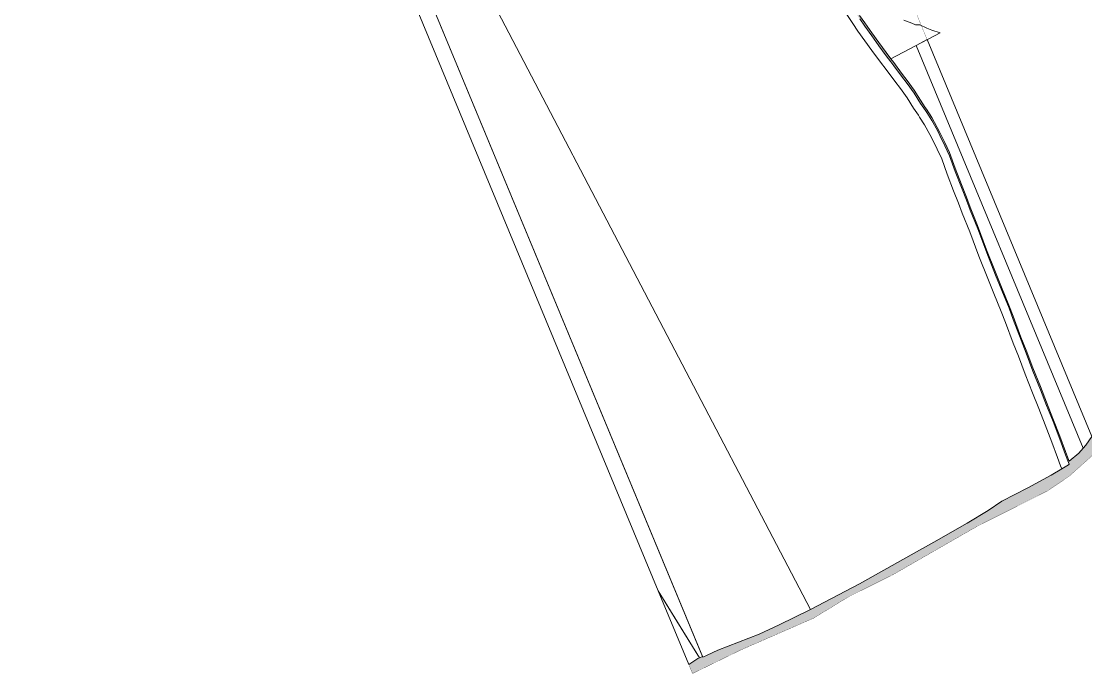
# Model space of a CAD drawing. Header units: inches. Extents: x 771030 to 779059, y 9207074 to 9211416.
# Drawn here: x 777377 to 778259, y 9208057 to 9208598 of the extents above; entities that cross this region are included whole.
import ezdxf

# ---------------------------------------------------------------- set-up
doc = ezdxf.new("R2010")
doc.units = ezdxf.units.IN
doc.header["$MEASUREMENT"] = 0
doc.layers.add('ADQUIRIDOS', color=7, linetype='Continuous', lineweight=9, true_color=0xc5c0fa)
doc.layers.add('POR ADQUIRIR', color=7, linetype='Continuous')

msp = doc.modelspace()

# ---------------------------------------------------------------- hatches: boundary and pattern name
at = {"layer": 'POR ADQUIRIR'}
h = msp.add_hatch(color=2, dxfattribs=at)
h.dxf.hatch_style = 1
h.paths.add_polyline_path([(778226.82, 9208208.5), (778244.84, 9208220.61), (778266.89, 9208240.35), (778267.48, 9208245.02), (778263.9, 9208253.65), (778258.77, 9208246.7), (778256.59, 9208244.16), (778256.59, 9208244.16), (778253.04, 9208240.05), (778245.01, 9208233.36), (778244.41, 9208234.76), (778242, 9208241.32), (778237.25, 9208254.15), (778231.65, 9208268.71), (778226.3, 9208282.17), (778221.22, 9208295.08), (778214.95, 9208310.64), (778209.43, 9208325.38), (778205.16, 9208336.15), (778198.68, 9208353.36), (778195.18, 9208362.67), (778189.09, 9208377.46), (778184.12, 9208390.02), (778176.73, 9208408.46), (778169.21, 9208428.5), (778163, 9208443.88), (778160, 9208452.21), (778155.78, 9208462.66), (778150.59, 9208476.13), (778145.95, 9208489.04), (778142.07, 9208497.4), (778137.99, 9208505.75), (778135.85, 9208509.89), (778131.27, 9208518.23), (778127.01, 9208524.96), (778125.95, 9208526.51), (778121.99, 9208532.36), (778116.58, 9208540.9), (778110.8, 9208548.84), (778106.15, 9208555), (778099.81, 9208563.58), (778097.31, 9208566.85), (778097.33, 9208566.86), (778093.47, 9208571.88), (778087.39, 9208580.25), (778081.6, 9208588.32), (778075.79, 9208596.48), (778071.52, 9208602.53), (778066.23, 9208610.65), (778061.13, 9208618.81), (778057.52, 9208625.33), (778053.86, 9208632.11), (778049.1, 9208640.82), (778044.28, 9208649.6), (778039.56, 9208658.53), (778034.84, 9208667.1), (778030, 9208676), (778025.24, 9208684.8), (778020.48, 9208693.58), (778020.48, 9208693.58), (777991.11, 9208749.07), (777989.5, 9208748.5), (777996.75, 9208734.8), (778001.42, 9208726.21), (778006.22, 9208717.37), (778010.95, 9208708.69), (778015.68, 9208699.78), (778020.52, 9208690.99), (778025.3, 9208682.17), (778030.06, 9208673.37), (778034.9, 9208664.47), (778039.62, 9208655.9), (778044.35, 9208646.96), (778049.16, 9208638.18), (778053.92, 9208629.48), (778057.58, 9208622.7), (778061.2, 9208616.18), (778066.29, 9208608.01), (778071.58, 9208599.9), (778075.85, 9208593.84), (778081.66, 9208585.69), (778087.46, 9208577.62), (778093.54, 9208569.25), (778097.4, 9208564.23), (778099.9, 9208560.97), (778106.23, 9208552.38), (778110.88, 9208546.22), (778116.67, 9208538.28), (778122.07, 9208529.74), (778126.04, 9208523.89), (778127.1, 9208522.34), (778131.35, 9208515.61), (778135.93, 9208507.28), (778138.08, 9208503.13), (778142.16, 9208494.78), (778146.04, 9208486.42), (778150.67, 9208473.51), (778155.87, 9208460.04), (778160.09, 9208449.59), (778163.09, 9208441.26), (778169.3, 9208425.88), (778176.81, 9208405.84), (778184.2, 9208387.4), (778189.18, 9208374.84), (778195.27, 9208360.05), (778198.77, 9208350.74), (778205.25, 9208333.53), (778209.52, 9208322.76), (778215.04, 9208308.03), (778221.31, 9208292.46), (778226.39, 9208279.55), (778231.74, 9208266.09), (778237.34, 9208251.53), (778242.09, 9208238.7), (778244.5, 9208232.15), (778245.1, 9208230.74), (778244.42, 9208230.18), (778239.09, 9208226.99), (778230.13, 9208221.62), (778210.81, 9208211.35), (778189.42, 9208200.27), (778178.05, 9208192.43), (778160.54, 9208181.85), (778133.12, 9208166.14), (778114.3, 9208155.77), (778071.48, 9208131.81), (778030.73, 9208110.36), (778004.96, 9208097.69), (777988.26, 9208090.02), (777953.99, 9208076.73), (777945.24, 9208072.5), (777941.6, 9208070.8), (777941.33, 9208071.46), (777938.92, 9208070.44), (777937.58, 9208069.87), (777930.01, 9208064.85), (777933.13, 9208057.32), (777973.04, 9208076.83), (778033.4, 9208103.2), (778062.46, 9208120.98), (778098.65, 9208138.96), (778168.86, 9208179.33)])

# ---------------------------------------------------------------- linework, layer by layer
at = {"color": 6, "linetype": 'Continuous', "lineweight": 0, "const_width": 0.2}
msp.add_lwpolyline([(777338.18, 9209492.7), (777483.92, 9209141.08), (777483, 9209136.44), (777487.42, 9209132.64), (777933.13, 9208057.32), (777973.04, 9208076.83), (778033.4, 9208103.2), (778062.46, 9208120.98), (778098.65, 9208138.96), (778168.86, 9208179.33), (778226.82, 9208208.5), (778244.84, 9208220.61), (778266.89, 9208240.35), (778267.48, 9208245.02), (776952.29, 9211416.36)], dxfattribs=at)
at = {"layer": 'ADQUIRIDOS', "color": 250, "linetype": 'Continuous', "lineweight": 9}
for points in [[(777941.33, 9208071.46, 0), (777685.24, 9208689.21, 0), (777941.33, 9208071.46, 0), (777938.92, 9208070.44, 0), (777920.17, 9208100.81, 0), (777904.75, 9208125.79, 0), (777663.4, 9208708.08, 0), (777685.24, 9208689.21, 0)], [(777685.24, 9208689.21, 0), (777705.45, 9208670.66, 0), (777757.66, 9208621.45, 0), (777768.54, 9208612.17, 0), (778030.73, 9208110.36, 0), (778004.96, 9208097.69, 0), (777988.26, 9208090.02, 0), (777953.99, 9208076.73, 0), (777945.24, 9208072.5, 0), (777941.6, 9208070.8, 0)], [(778097.31, 9208566.84, 0), (778118.28, 9208577.82, 0), (778256.59, 9208244.16, 0), (778253.04, 9208240.05, 0), (778245.01, 9208233.36, 0), (778244.41, 9208234.76, 0), (778242, 9208241.32, 0), (778237.25, 9208254.15, 0), (778231.65, 9208268.71, 0), (778226.3, 9208282.17, 0), (778221.22, 9208295.08, 0), (778214.95, 9208310.64, 0), (778209.43, 9208325.38, 0), (778205.16, 9208336.15, 0), (778198.68, 9208353.36, 0), (778195.18, 9208362.67, 0), (778189.09, 9208377.46, 0), (778184.12, 9208390.02, 0), (778176.73, 9208408.46, 0), (778169.21, 9208428.5, 0), (778163, 9208443.88, 0), (778160, 9208452.21, 0), (778155.78, 9208462.66, 0), (778150.59, 9208476.13, 0), (778145.95, 9208489.04, 0), (778142.07, 9208497.4, 0), (778137.99, 9208505.75, 0), (778135.85, 9208509.89, 0), (778131.27, 9208518.23, 0), (778127.01, 9208524.96, 0), (778125.95, 9208526.51, 0), (778121.99, 9208532.36, 0), (778116.58, 9208540.9, 0), (778110.8, 9208548.84, 0), (778106.15, 9208555, 0), (778099.81, 9208563.58, 0)], [(778127.47, 9208582.63, 0), (778263.9, 9208253.65, 0), (778258.77, 9208246.7, 0), (778256.59, 9208244.16, 0), (778118.28, 9208577.82, 0)], [(777904.75, 9208125.79, 0), (777938.92, 9208070.44, 0), (777937.58, 9208069.87, 0), (777930.01, 9208064.85, 0)]]:
    msp.add_polyline3d(points, close=True, dxfattribs=at)
for points in [[(778060.39, 9208604.25, 0), (778065.79, 9208595.97, 0), (778070.14, 9208589.8, 0), (778075.97, 9208581.62, 0), (778081.78, 9208573.52, 0), (778087.93, 9208565.06, 0), (778094.31, 9208556.76, 0), (778100.62, 9208548.19, 0), (778105.26, 9208542.05, 0), (778110.88, 9208534.34, 0), (778116.22, 9208525.91, 0), (778120.26, 9208519.95, 0), (778121.25, 9208518.49, 0), (778125.32, 9208512.06, 0), (778129.76, 9208503.98, 0), (778131.82, 9208499.98, 0), (778135.84, 9208491.77, 0), (778139.55, 9208483.76, 0), (778144.11, 9208471.06, 0), (778149.36, 9208457.47, 0), (778153.55, 9208447.09, 0), (778156.55, 9208438.77, 0), (778162.78, 9208423.34, 0), (778170.29, 9208403.31, 0), (778177.7, 9208384.81, 0), (778182.69, 9208372.22, 0), (778188.75, 9208357.49, 0), (778192.21, 9208348.28, 0), (778198.72, 9208331, 0), (778202.98, 9208320.24, 0), (778208.51, 9208305.49, 0), (778214.81, 9208289.88, 0), (778219.88, 9208276.97, 0), (778225.22, 9208263.54, 0), (778230.79, 9208249.06, 0), (778235.52, 9208236.28, 0), (778238, 9208229.56, 0), (778239.09, 9208226.99, 0), (778230.13, 9208221.62, 0), (778210.81, 9208211.35, 0), (778189.42, 9208200.27, 0), (778178.05, 9208192.43, 0), (778160.54, 9208181.85, 0), (778133.12, 9208166.14, 0), (778114.3, 9208155.77, 0), (778071.48, 9208131.81, 0), (778030.73, 9208110.36, 0), (777768.54, 9208612.17, 0)], [(778071.58, 9208599.9, 0), (778075.85, 9208593.84, 0), (778081.66, 9208585.69, 0), (778087.46, 9208577.62, 0), (778093.54, 9208569.25, 0), (778097.4, 9208564.23, 0), (778099.9, 9208560.97, 0), (778106.23, 9208552.38, 0), (778110.88, 9208546.22, 0), (778116.67, 9208538.28, 0), (778122.07, 9208529.74, 0), (778126.04, 9208523.89, 0), (778127.1, 9208522.34, 0), (778131.35, 9208515.61, 0), (778135.93, 9208507.28, 0), (778138.08, 9208503.13, 0), (778142.16, 9208494.78, 0), (778146.04, 9208486.42, 0), (778150.67, 9208473.51, 0), (778155.87, 9208460.04, 0), (778160.09, 9208449.59, 0), (778163.09, 9208441.26, 0), (778169.3, 9208425.88, 0), (778176.81, 9208405.84, 0), (778184.2, 9208387.4, 0), (778189.18, 9208374.84, 0), (778195.27, 9208360.05, 0), (778198.77, 9208350.74, 0), (778205.25, 9208333.53, 0), (778209.52, 9208322.76, 0), (778215.04, 9208308.03, 0), (778221.31, 9208292.46, 0), (778226.39, 9208279.55, 0), (778231.74, 9208266.09, 0), (778237.34, 9208251.53, 0), (778242.09, 9208238.7, 0), (778244.5, 9208232.15, 0), (778245.1, 9208230.74, 0), (778244.42, 9208230.18, 0), (778239.09, 9208226.99, 0), (778238, 9208229.56, 0), (778235.52, 9208236.28, 0), (778230.79, 9208249.06, 0), (778225.22, 9208263.54, 0), (778219.88, 9208276.97, 0), (778214.81, 9208289.88, 0), (778208.51, 9208305.49, 0), (778202.98, 9208320.24, 0), (778198.72, 9208331, 0), (778192.21, 9208348.28, 0), (778188.75, 9208357.49, 0), (778182.69, 9208372.22, 0), (778177.7, 9208384.81, 0), (778170.29, 9208403.31, 0), (778162.78, 9208423.34, 0), (778156.55, 9208438.77, 0), (778153.55, 9208447.09, 0), (778149.36, 9208457.47, 0), (778144.11, 9208471.06, 0), (778139.55, 9208483.76, 0), (778135.84, 9208491.77, 0), (778131.82, 9208499.98, 0), (778129.76, 9208503.98, 0), (778125.32, 9208512.06, 0), (778121.25, 9208518.49, 0), (778120.26, 9208519.95, 0), (778116.22, 9208525.91, 0), (778110.88, 9208534.34, 0), (778105.26, 9208542.05, 0), (778100.62, 9208548.19, 0), (778094.31, 9208556.76, 0), (778087.93, 9208565.06, 0), (778081.78, 9208573.52, 0), (778075.97, 9208581.62, 0), (778070.14, 9208589.8, 0), (778065.79, 9208595.97, 0), (778060.39, 9208604.25, 0)], [(778108.02, 9208598.92, 0), (778114.82, 9208596.43, 0), (778117.68, 9208594.87, 0), (778121.45, 9208594.86, 0), (778127.14, 9208592.08, 0), (778131.39, 9208590.49, 0), (778138.16, 9208588.22, 0), (778097.33, 9208566.86, 0), (778093.47, 9208571.88, 0), (778087.39, 9208580.25, 0), (778081.6, 9208588.32, 0), (778075.79, 9208596.48, 0), (778071.52, 9208602.53, 0)]]:
    msp.add_polyline3d(points, dxfattribs=at)

doc.saveas('drawing.dxf')
